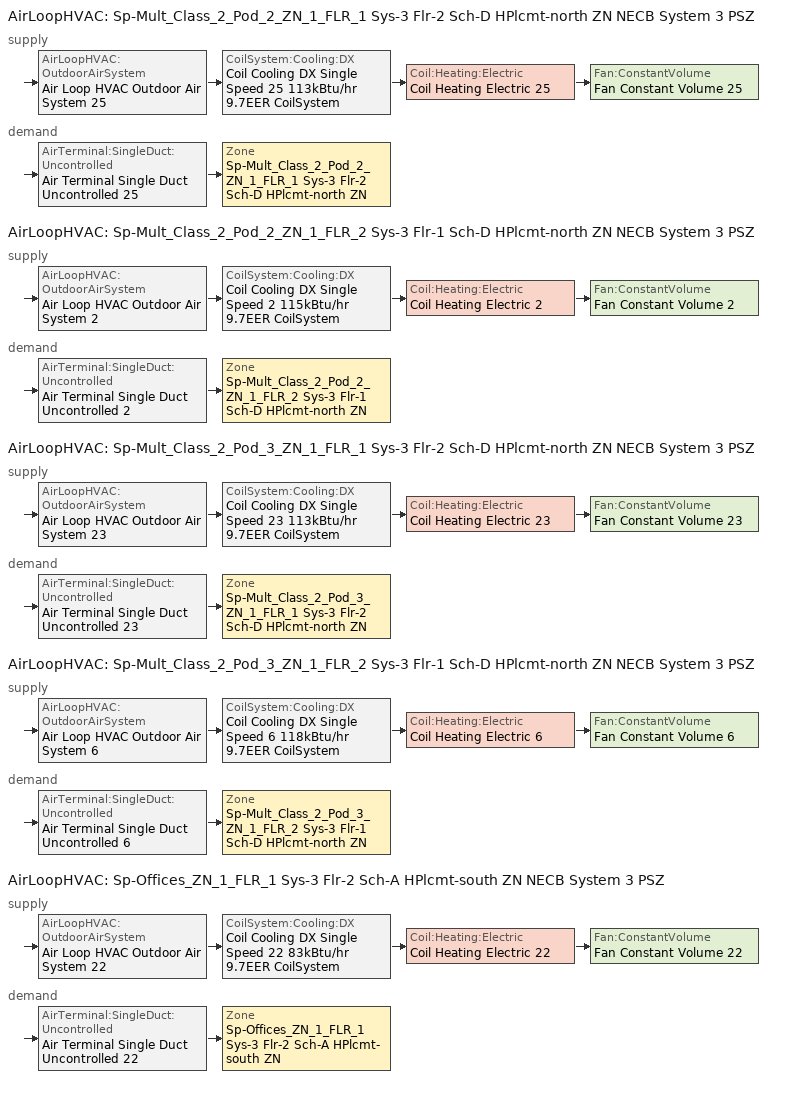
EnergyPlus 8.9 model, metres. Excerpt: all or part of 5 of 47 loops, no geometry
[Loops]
AirLoopHVAC 'Sp-Mult_Class_2_Pod_2_ZN_1_FLR_1 Sys-3 Flr-2 Sch-D HPlcmt-north ZN NECB System 3 PSZ'
 supply: AirLoopHVAC:OutdoorAirSystem 'Air Loop HVAC Outdoor Air System 25' > CoilSystem:Cooling:DX 'Coil Cooling DX Single Speed 25 113kBtu/hr 9.7EER CoilSystem' > Coil:Heating:Electric 'Coil Heating Electric 25' > Fan:ConstantVolume 'Fan Constant Volume 25'
 demand: AirTerminal:SingleDuct:Uncontrolled 'Air Terminal Single Duct Uncontrolled 25' > Zone 'Sp-Mult_Class_2_Pod_2_ZN_1_FLR_1 Sys-3 Flr-2 Sch-D HPlcmt-north ZN'
AirLoopHVAC 'Sp-Mult_Class_2_Pod_2_ZN_1_FLR_2 Sys-3 Flr-1 Sch-D HPlcmt-north ZN NECB System 3 PSZ'
 supply: AirLoopHVAC:OutdoorAirSystem 'Air Loop HVAC Outdoor Air System 2' > CoilSystem:Cooling:DX 'Coil Cooling DX Single Speed 2 115kBtu/hr 9.7EER CoilSystem' > Coil:Heating:Electric 'Coil Heating Electric 2' > Fan:ConstantVolume 'Fan Constant Volume 2'
 demand: AirTerminal:SingleDuct:Uncontrolled 'Air Terminal Single Duct Uncontrolled 2' > Zone 'Sp-Mult_Class_2_Pod_2_ZN_1_FLR_2 Sys-3 Flr-1 Sch-D HPlcmt-north ZN'
AirLoopHVAC 'Sp-Mult_Class_2_Pod_3_ZN_1_FLR_1 Sys-3 Flr-2 Sch-D HPlcmt-north ZN NECB System 3 PSZ'
 supply: AirLoopHVAC:OutdoorAirSystem 'Air Loop HVAC Outdoor Air System 23' > CoilSystem:Cooling:DX 'Coil Cooling DX Single Speed 23 113kBtu/hr 9.7EER CoilSystem' > Coil:Heating:Electric 'Coil Heating Electric 23' > Fan:ConstantVolume 'Fan Constant Volume 23'
 demand: AirTerminal:SingleDuct:Uncontrolled 'Air Terminal Single Duct Uncontrolled 23' > Zone 'Sp-Mult_Class_2_Pod_3_ZN_1_FLR_1 Sys-3 Flr-2 Sch-D HPlcmt-north ZN'
AirLoopHVAC 'Sp-Mult_Class_2_Pod_3_ZN_1_FLR_2 Sys-3 Flr-1 Sch-D HPlcmt-north ZN NECB System 3 PSZ'
 supply: AirLoopHVAC:OutdoorAirSystem 'Air Loop HVAC Outdoor Air System 6' > CoilSystem:Cooling:DX 'Coil Cooling DX Single Speed 6 118kBtu/hr 9.7EER CoilSystem' > Coil:Heating:Electric 'Coil Heating Electric 6' > Fan:ConstantVolume 'Fan Constant Volume 6'
 demand: AirTerminal:SingleDuct:Uncontrolled 'Air Terminal Single Duct Uncontrolled 6' > Zone 'Sp-Mult_Class_2_Pod_3_ZN_1_FLR_2 Sys-3 Flr-1 Sch-D HPlcmt-north ZN'
AirLoopHVAC 'Sp-Offices_ZN_1_FLR_1 Sys-3 Flr-2 Sch-A HPlcmt-south ZN NECB System 3 PSZ'
 supply: AirLoopHVAC:OutdoorAirSystem 'Air Loop HVAC Outdoor Air System 22' > CoilSystem:Cooling:DX 'Coil Cooling DX Single Speed 22 83kBtu/hr 9.7EER CoilSystem' > Coil:Heating:Electric 'Coil Heating Electric 22' > Fan:ConstantVolume 'Fan Constant Volume 22'
 demand: AirTerminal:SingleDuct:Uncontrolled 'Air Terminal Single Duct Uncontrolled 22' > Zone 'Sp-Offices_ZN_1_FLR_1 Sys-3 Flr-2 Sch-A HPlcmt-south ZN'
[DesignSpecification:OutdoorAir] Outdoor Air Method=Sum; Outdoor Air Flow per Person {m3/s-person}=0; Outdoor Air Flow per Zone {m3/s}=0; Outdoor Air Flow Air Changes per Hour {1/hr}=0
Name | Outdoor Air Flow per Zone Floor Area {m3/s-m2}
Space Function Classroom/lecture/training Ventilation | 0.00278384
Space Function Office - enclosed Ventilation | 0.0004318
[DesignSpecification:ZoneAirDistribution] Zone Air Distribution Effectiveness in Cooling Mode=1; Zone Air Distribution Effectiveness in Heating Mode=1
Sp-Mult_Class_2_Pod_2_ZN_1_FLR_1 Sys-3 Flr-2 Sch-D HPlcmt-north ZN Design Spec Zone Air Dist; Sp-Mult_Class_2_Pod_2_ZN_1_FLR_2 Sys-3 Flr-1 Sch-D HPlcmt-north ZN Design Spec Zone Air Dist; Sp-Mult_Class_2_Pod_3_ZN_1_FLR_1 Sys-3 Flr-2 Sch-D HPlcmt-north ZN Design Spec Zone Air Dist; Sp-Mult_Class_2_Pod_3_ZN_1_FLR_2 Sys-3 Flr-1 Sch-D HPlcmt-north ZN Design Spec Zone Air Dist; Sp-Offices_ZN_1_FLR_1 Sys-3 Flr-2 Sch-A HPlcmt-south ZN Design Spec Zone Air Dist
[Sizing:Zone] Zone Cooling Design Supply Air Temperature Input Method=SupplyAirTemperature; Zone Cooling Design Supply Air Temperature {C}=13; Zone Cooling Design Supply Air Temperature Difference {deltaC}=11.11; Zone Heating Design Supply Air Temperature Input Method=SupplyAirTemperature; Zone Heating Design Supply Air Temperature {C}=43; Zone Heating Design Supply Air Temperature Difference {deltaC}=11.11; Zone Cooling Design Supply Air Humidity Ratio {kgWater/kgDryAir}=0.0085; Zone Heating Design Supply Air Humidity Ratio {kgWater/kgDryAir}=0.008; Zone Heating Sizing Factor=1.3; Zone Cooling Sizing Factor=1.1; Cooling Design Air Flow Method=DesignDay; Cooling Design Air Flow Rate {m3/s}=0; Cooling Minimum Air Flow per Zone Floor Area {m3/s-m2}=0.000762; Cooling Minimum Air Flow {m3/s}=0; Cooling Minimum Air Flow Fraction=0; Heating Design Air Flow Method=DesignDay; Heating Design Air Flow Rate {m3/s}=0; Heating Maximum Air Flow per Zone Floor Area {m3/s-m2}=0.002032; Heating Maximum Air Flow {m3/s}=0.141576; Heating Maximum Air Flow Fraction=0.3; Account for Dedicated Outdoor Air System=No
Name | Design Specification Outdoor Air Object | Design Specification Zone Air Distribution Object
Sp-Mult_Class_2_Pod_2_ZN_1_FLR_1 Sys-3 Flr-2 Sch-D HPlcmt-north ZN | Space Function Classroom/lecture/training Ventilation | Sp-Mult_Class_2_Pod_2_ZN_1_FLR_1 Sys-3 Flr-2 Sch-D HPlcmt-north ZN Design Spec Zone Air Dist
Sp-Mult_Class_2_Pod_2_ZN_1_FLR_2 Sys-3 Flr-1 Sch-D HPlcmt-north ZN | Space Function Classroom/lecture/training Ventilation | Sp-Mult_Class_2_Pod_2_ZN_1_FLR_2 Sys-3 Flr-1 Sch-D HPlcmt-north ZN Design Spec Zone Air Dist
Sp-Mult_Class_2_Pod_3_ZN_1_FLR_1 Sys-3 Flr-2 Sch-D HPlcmt-north ZN | Space Function Classroom/lecture/training Ventilation | Sp-Mult_Class_2_Pod_3_ZN_1_FLR_1 Sys-3 Flr-2 Sch-D HPlcmt-north ZN Design Spec Zone Air Dist
Sp-Mult_Class_2_Pod_3_ZN_1_FLR_2 Sys-3 Flr-1 Sch-D HPlcmt-north ZN | Space Function Classroom/lecture/training Ventilation | Sp-Mult_Class_2_Pod_3_ZN_1_FLR_2 Sys-3 Flr-1 Sch-D HPlcmt-north ZN Design Spec Zone Air Dist
Sp-Offices_ZN_1_FLR_1 Sys-3 Flr-2 Sch-A HPlcmt-south ZN | Space Function Office - enclosed Ventilation | Sp-Offices_ZN_1_FLR_1 Sys-3 Flr-2 Sch-A HPlcmt-south ZN Design Spec Zone Air Dist
[Sizing:System] Type of Load to Size On=Sensible; Design Outdoor Air Flow Rate {m3/s}=Autosize; Central Heating Maximum System Air Flow Ratio=1; Preheat Design Temperature {C}=7; Preheat Design Humidity Ratio {kgWater/kgDryAir}=0.008; Precool Design Temperature {C}=13; Precool Design Humidity Ratio {kgWater/kgDryAir}=0.008; Central Cooling Design Supply Air Temperature {C}=13; Central Heating Design Supply Air Temperature {C}=43; Type of Zone Sum to Use=NonCoincident; 100% Outdoor Air in Cooling=No; 100% Outdoor Air in Heating=No; Central Cooling Design Supply Air Humidity Ratio {kgWater/kgDryAir}=0.0085; Central Heating Design Supply Air Humidity Ratio {kgWater/kgDryAir}=0.008; Cooling Supply Air Flow Rate Method=DesignDay; Cooling Supply Air Flow Rate {m3/s}=0; Cooling Supply Air Flow Rate Per Floor Area {m3/s-m2}=0.00996765; Cooling Fraction of Autosized Cooling Supply Air Flow Rate=1; Cooling Supply Air Flow Rate Per Unit Cooling Capacity {m3/s-W}=3.94755e-05; Heating Supply Air Flow Rate Method=DesignDay; Heating Supply Air Flow Rate {m3/s}=0; Heating Supply Air Flow Rate Per Floor Area {m3/s-m2}=0.00996765; Heating Fraction of Autosized Heating Supply Air Flow Rate=1; Heating Fraction of Autosized Cooling Supply Air Flow Rate=1; Heating Supply Air Flow Rate Per Unit Heating Capacity {m3/s-W}=3.15882e-05; System Outdoor Air Method=ZoneSum; Zone Maximum Outdoor Air Fraction=1; Cooling Design Capacity Method=CoolingDesignCapacity; Cooling Design Capacity {W}=Autosize; Cooling Design Capacity Per Floor Area {W/m2}=234.7; Fraction of Autosized Cooling Design Capacity=1; Heating Design Capacity Method=HeatingDesignCapacity; Heating Design Capacity {W}=Autosize; Heating Design Capacity Per Floor Area {W/m2}=157; Fraction of Autosized Heating Design Capacity=1; Central Cooling Capacity Control Method=OnOff
Sp-Mult_Class_2_Pod_2_ZN_1_FLR_1 Sys-3 Flr-2 Sch-D HPlcmt-north ZN NECB System 3 PSZ; Sp-Mult_Class_2_Pod_2_ZN_1_FLR_2 Sys-3 Flr-1 Sch-D HPlcmt-north ZN NECB System 3 PSZ; Sp-Mult_Class_2_Pod_3_ZN_1_FLR_1 Sys-3 Flr-2 Sch-D HPlcmt-north ZN NECB System 3 PSZ; Sp-Mult_Class_2_Pod_3_ZN_1_FLR_2 Sys-3 Flr-1 Sch-D HPlcmt-north ZN NECB System 3 PSZ; Sp-Offices_ZN_1_FLR_1 Sys-3 Flr-2 Sch-A HPlcmt-south ZN NECB System 3 PSZ
[ZoneControl:Thermostat]
Name | Zone or ZoneList | Control Type Schedule | Control 1
Sp-Mult_Class_2_Pod_2_ZN_1_FLR_1 Sys-3 Flr-2 Sch-D HPlcmt-north ZN Thermostat | Sp-Mult_Class_2_Pod_2_ZN_1_FLR_1 Sys-3 Flr-2 Sch-D HPlcmt-north ZN | Sp-Mult_Class_2_Pod_2_ZN_1_FLR_1 Sys-3 Flr-2 Sch-D HPlcmt-north ZN Thermostat Schedule | Space Function Classroom/lecture/training Thermostat 39
Sp-Mult_Class_2_Pod_2_ZN_1_FLR_2 Sys-3 Flr-1 Sch-D HPlcmt-north ZN Thermostat | Sp-Mult_Class_2_Pod_2_ZN_1_FLR_2 Sys-3 Flr-1 Sch-D HPlcmt-north ZN | Sp-Mult_Class_2_Pod_2_ZN_1_FLR_2 Sys-3 Flr-1 Sch-D HPlcmt-north ZN Thermostat Schedule | Space Function Classroom/lecture/training Thermostat 25
Sp-Mult_Class_2_Pod_3_ZN_1_FLR_1 Sys-3 Flr-2 Sch-D HPlcmt-north ZN Thermostat | Sp-Mult_Class_2_Pod_3_ZN_1_FLR_1 Sys-3 Flr-2 Sch-D HPlcmt-north ZN | Sp-Mult_Class_2_Pod_3_ZN_1_FLR_1 Sys-3 Flr-2 Sch-D HPlcmt-north ZN Thermostat Schedule | Space Function Classroom/lecture/training Thermostat 37
Sp-Mult_Class_2_Pod_3_ZN_1_FLR_2 Sys-3 Flr-1 Sch-D HPlcmt-north ZN Thermostat | Sp-Mult_Class_2_Pod_3_ZN_1_FLR_2 Sys-3 Flr-1 Sch-D HPlcmt-north ZN | Sp-Mult_Class_2_Pod_3_ZN_1_FLR_2 Sys-3 Flr-1 Sch-D HPlcmt-north ZN Thermostat Schedule | Space Function Classroom/lecture/training Thermostat 29
Sp-Offices_ZN_1_FLR_1 Sys-3 Flr-2 Sch-A HPlcmt-south ZN Thermostat | Sp-Offices_ZN_1_FLR_1 Sys-3 Flr-2 Sch-A HPlcmt-south ZN | Sp-Offices_ZN_1_FLR_1 Sys-3 Flr-2 Sch-A HPlcmt-south ZN Thermostat Schedule | Space Function Office - enclosed Thermostat 4
[ThermostatSetpoint:DualSetpoint]
Name | Heating Setpoint Temperature Schedule | Cooling Setpoint Temperature Schedule
Space Function Classroom/lecture/training Thermostat 39; Space Function Classroom/lecture/training Thermostat 25; Space Function Classroom/lecture/training Thermostat 37; Space Function Classroom/lecture/training Thermostat 29 | NECB-D-Thermostat Setpoint-Heating | NECB-D-Thermostat Setpoint-Cooling
Space Function Office - enclosed Thermostat 4 | NECB-A-Thermostat Setpoint-Heating | NECB-A-Thermostat Setpoint-Cooling
[ZoneHVAC:Baseboard:Convective:Electric] Availability Schedule=Always On Discrete; Heating Design Capacity {W}=Autosize; Efficiency=1
Zone HVAC Baseboard Convective Electric 25; Zone HVAC Baseboard Convective Electric 2; Zone HVAC Baseboard Convective Electric 23; Zone HVAC Baseboard Convective Electric 6; Zone HVAC Baseboard Convective Electric 22
[AirTerminal:SingleDuct:Uncontrolled] Availability Schedule=Always On Discrete; Maximum Air Flow Rate {m3/s}=AutoSize
Air Terminal Single Duct Uncontrolled 25; Air Terminal Single Duct Uncontrolled 2; Air Terminal Single Duct Uncontrolled 23; Air Terminal Single Duct Uncontrolled 6; Air Terminal Single Duct Uncontrolled 22
[Zone equipment]
Sp-Mult_Class_2_Pod_2_ZN_1_FLR_1 Sys-3 Flr-2 Sch-D HPlcmt-north ZN: Air Terminal Single Duct Uncontrolled 25, Zone HVAC Baseboard Convective Electric 25
Sp-Mult_Class_2_Pod_2_ZN_1_FLR_2 Sys-3 Flr-1 Sch-D HPlcmt-north ZN: Air Terminal Single Duct Uncontrolled 2, Zone HVAC Baseboard Convective Electric 2
Sp-Mult_Class_2_Pod_3_ZN_1_FLR_1 Sys-3 Flr-2 Sch-D HPlcmt-north ZN: Air Terminal Single Duct Uncontrolled 23, Zone HVAC Baseboard Convective Electric 23
Sp-Mult_Class_2_Pod_3_ZN_1_FLR_2 Sys-3 Flr-1 Sch-D HPlcmt-north ZN: Air Terminal Single Duct Uncontrolled 6, Zone HVAC Baseboard Convective Electric 6
Sp-Offices_ZN_1_FLR_1 Sys-3 Flr-2 Sch-A HPlcmt-south ZN: Air Terminal Single Duct Uncontrolled 22, Zone HVAC Baseboard Convective Electric 22
[Fan:ConstantVolume] Fan Total Efficiency=0.39975; Pressure Rise {Pa}=640; Maximum Flow Rate {m3/s}=AutoSize; Motor Efficiency=0.615; Motor In Airstream Fraction=1
Name | Availability Schedule
Fan Constant Volume 25 | Sp-Mult_Class_2_Pod_2_ZN_1_FLR_1 Sys-3 Flr-2 Sch-D HPlcmt-north ZN NECB System 3 PSZ Occ Sch
Fan Constant Volume 2 | Sp-Mult_Class_2_Pod_2_ZN_1_FLR_2 Sys-3 Flr-1 Sch-D HPlcmt-north ZN NECB System 3 PSZ Occ Sch
Fan Constant Volume 23 | Sp-Mult_Class_2_Pod_3_ZN_1_FLR_1 Sys-3 Flr-2 Sch-D HPlcmt-north ZN NECB System 3 PSZ Occ Sch
Fan Constant Volume 6 | Sp-Mult_Class_2_Pod_3_ZN_1_FLR_2 Sys-3 Flr-1 Sch-D HPlcmt-north ZN NECB System 3 PSZ Occ Sch
Fan Constant Volume 22 | Sp-Offices_ZN_1_FLR_1 Sys-3 Flr-2 Sch-A HPlcmt-south ZN NECB System 3 PSZ Occ Sch
[Coil:Cooling:DX:SingleSpeed] Availability Schedule=Always On Discrete; Gross Rated Total Cooling Capacity {W}=Autosize; Gross Rated Sensible Heat Ratio=Autosize; Rated Air Flow Rate {m3/s}=Autosize; Rated Evaporator Fan Power Per Volume Flow Rate {W/(m3/s)}=773.3; Condenser Type=AirCooled; Evaporative Condenser Effectiveness=0; Evaporative Condenser Air Flow Rate {m3/s}=Autosize; Evaporative Condenser Pump Rated Power Consumption {W}=Autosize; Crankcase Heater Capacity {W}=0; Maximum Outdoor Dry-Bulb Temperature for Crankcase Heater Operation {C}=0; Basin Heater Capacity {W/K}=0; Basin Heater Setpoint Temperature {C}=10
Name | Gross Rated Cooling COP {W/W} | Total Cooling Capacity Function of Temperature Curve | Total Cooling Capacity Function of Flow Fraction Curve | Energy Input Ratio Function of Temperature Curve | Energy Input Ratio Function of Flow Fraction Curve | Part Load Fraction Correlation Curve
Coil Cooling DX Single Speed 25 113kBtu/hr 9.7EER | 3.36416 | DXCOOL-NECB2011-REF-CAPFT 17 | DXCOOL-NECB2011-REF-CAPFFLOW 17 | DXCOOL-NECB2011-REF-COOLEIRFT 17 | DXCOOL-NECB2011-REF-COOLEIRFFLOW 17 | DXCOOL-NECB2011-REF-COOLPLFFPLR 17
Coil Cooling DX Single Speed 2 115kBtu/hr 9.7EER | 3.36572 | DXCOOL-NECB2011-REF-CAPFT 11 | DXCOOL-NECB2011-REF-CAPFFLOW 11 | DXCOOL-NECB2011-REF-COOLEIRFT 11 | DXCOOL-NECB2011-REF-COOLEIRFFLOW 11 | DXCOOL-NECB2011-REF-COOLPLFFPLR 11
Coil Cooling DX Single Speed 23 113kBtu/hr 9.7EER | 3.36416 | DXCOOL-NECB2011-REF-CAPFT 15 | DXCOOL-NECB2011-REF-CAPFFLOW 15 | DXCOOL-NECB2011-REF-COOLEIRFT 15 | DXCOOL-NECB2011-REF-COOLEIRFFLOW 15 | DXCOOL-NECB2011-REF-COOLPLFFPLR 15
Coil Cooling DX Single Speed 6 118kBtu/hr 9.7EER | 3.36812 | DXCOOL-NECB2011-REF-CAPFT 42 | DXCOOL-NECB2011-REF-CAPFFLOW 42 | DXCOOL-NECB2011-REF-COOLEIRFT 42 | DXCOOL-NECB2011-REF-COOLEIRFFLOW 42 | DXCOOL-NECB2011-REF-COOLPLFFPLR 42
Coil Cooling DX Single Speed 22 83kBtu/hr 9.7EER | 3.34177 | DXCOOL-NECB2011-REF-CAPFT 14 | DXCOOL-NECB2011-REF-CAPFFLOW 14 | DXCOOL-NECB2011-REF-COOLEIRFT 14 | DXCOOL-NECB2011-REF-COOLEIRFFLOW 14 | DXCOOL-NECB2011-REF-COOLPLFFPLR 14
[Coil:Heating:Electric] Availability Schedule=Always On Discrete; Efficiency=1; Nominal Capacity {W}=Autosize
Coil Heating Electric 25; Coil Heating Electric 2; Coil Heating Electric 23; Coil Heating Electric 6; Coil Heating Electric 22
[CoilSystem:Cooling:DX] Availability Schedule=Always On Discrete
Name | Cooling Coil
Coil Cooling DX Single Speed 25 113kBtu/hr 9.7EER CoilSystem | Coil Cooling DX Single Speed 25 113kBtu/hr 9.7EER
Coil Cooling DX Single Speed 2 115kBtu/hr 9.7EER CoilSystem | Coil Cooling DX Single Speed 2 115kBtu/hr 9.7EER
Coil Cooling DX Single Speed 23 113kBtu/hr 9.7EER CoilSystem | Coil Cooling DX Single Speed 23 113kBtu/hr 9.7EER
Coil Cooling DX Single Speed 6 118kBtu/hr 9.7EER CoilSystem | Coil Cooling DX Single Speed 6 118kBtu/hr 9.7EER
Coil Cooling DX Single Speed 22 83kBtu/hr 9.7EER CoilSystem | Coil Cooling DX Single Speed 22 83kBtu/hr 9.7EER
[Controller:OutdoorAir] Minimum Outdoor Air Flow Rate {m3/s}=0; Maximum Outdoor Air Flow Rate {m3/s}=Autosize; Economizer Control Type=DifferentialEnthalpy; Economizer Control Action Type=ModulateFlow; Lockout Type=NoLockout; Minimum Limit Type=FixedMinimum; High Humidity Control=No; Control High Indoor Humidity Based on Outdoor Humidity Ratio=Yes; Heat Recovery Bypass Control Type=BypassWhenWithinEconomizerLimits
Name | Minimum Outdoor Air Schedule | Mechanical Ventilation Controller
Controller Outdoor Air 25 | Sp-Mult_Class_2_Pod_2_ZN_1_FLR_1 Sys-3 Flr-2 Sch-D HPlcmt-north ZN NECB System 3 PSZ Occ Sch | Controller Mechanical Ventilation 25
Controller Outdoor Air 2 | Sp-Mult_Class_2_Pod_2_ZN_1_FLR_2 Sys-3 Flr-1 Sch-D HPlcmt-north ZN NECB System 3 PSZ Occ Sch | Controller Mechanical Ventilation 2
Controller Outdoor Air 23 | Sp-Mult_Class_2_Pod_3_ZN_1_FLR_1 Sys-3 Flr-2 Sch-D HPlcmt-north ZN NECB System 3 PSZ Occ Sch | Controller Mechanical Ventilation 23
Controller Outdoor Air 6 | Sp-Mult_Class_2_Pod_3_ZN_1_FLR_2 Sys-3 Flr-1 Sch-D HPlcmt-north ZN NECB System 3 PSZ Occ Sch | Controller Mechanical Ventilation 6
Controller Outdoor Air 22 | Sp-Offices_ZN_1_FLR_1 Sys-3 Flr-2 Sch-A HPlcmt-south ZN NECB System 3 PSZ Occ Sch | Controller Mechanical Ventilation 22
[Controller:MechanicalVentilation] Demand Controlled Ventilation=No; System Outdoor Air Method=ZoneSum
Name | Availability Schedule | Zone 1 | Design Specification Outdoor Air Object Name 1 | Design Specification Zone Air Distribution Object Name 1
Controller Mechanical Ventilation 25 | Sp-Mult_Class_2_Pod_2_ZN_1_FLR_1 Sys-3 Flr-2 Sch-D HPlcmt-north ZN NECB System 3 PSZ Occ Sch | Sp-Mult_Class_2_Pod_2_ZN_1_FLR_1 Sys-3 Flr-2 Sch-D HPlcmt-north ZN | Space Function Classroom/lecture/training Ventilation | Sp-Mult_Class_2_Pod_2_ZN_1_FLR_1 Sys-3 Flr-2 Sch-D HPlcmt-north ZN Design Spec Zone Air Dist
Controller Mechanical Ventilation 2 | Sp-Mult_Class_2_Pod_2_ZN_1_FLR_2 Sys-3 Flr-1 Sch-D HPlcmt-north ZN NECB System 3 PSZ Occ Sch | Sp-Mult_Class_2_Pod_2_ZN_1_FLR_2 Sys-3 Flr-1 Sch-D HPlcmt-north ZN | Space Function Classroom/lecture/training Ventilation | Sp-Mult_Class_2_Pod_2_ZN_1_FLR_2 Sys-3 Flr-1 Sch-D HPlcmt-north ZN Design Spec Zone Air Dist
Controller Mechanical Ventilation 23 | Sp-Mult_Class_2_Pod_3_ZN_1_FLR_1 Sys-3 Flr-2 Sch-D HPlcmt-north ZN NECB System 3 PSZ Occ Sch | Sp-Mult_Class_2_Pod_3_ZN_1_FLR_1 Sys-3 Flr-2 Sch-D HPlcmt-north ZN | Space Function Classroom/lecture/training Ventilation | Sp-Mult_Class_2_Pod_3_ZN_1_FLR_1 Sys-3 Flr-2 Sch-D HPlcmt-north ZN Design Spec Zone Air Dist
Controller Mechanical Ventilation 6 | Sp-Mult_Class_2_Pod_3_ZN_1_FLR_2 Sys-3 Flr-1 Sch-D HPlcmt-north ZN NECB System 3 PSZ Occ Sch | Sp-Mult_Class_2_Pod_3_ZN_1_FLR_2 Sys-3 Flr-1 Sch-D HPlcmt-north ZN | Space Function Classroom/lecture/training Ventilation | Sp-Mult_Class_2_Pod_3_ZN_1_FLR_2 Sys-3 Flr-1 Sch-D HPlcmt-north ZN Design Spec Zone Air Dist
Controller Mechanical Ventilation 22 | Sp-Offices_ZN_1_FLR_1 Sys-3 Flr-2 Sch-A HPlcmt-south ZN NECB System 3 PSZ Occ Sch | Sp-Offices_ZN_1_FLR_1 Sys-3 Flr-2 Sch-A HPlcmt-south ZN | Space Function Office - enclosed Ventilation | Sp-Offices_ZN_1_FLR_1 Sys-3 Flr-2 Sch-A HPlcmt-south ZN Design Spec Zone Air Dist
[AirLoopHVAC] Design Supply Air Flow Rate {m3/s}=AutoSize
Sp-Mult_Class_2_Pod_2_ZN_1_FLR_1 Sys-3 Flr-2 Sch-D HPlcmt-north ZN NECB System 3 PSZ; Sp-Mult_Class_2_Pod_2_ZN_1_FLR_2 Sys-3 Flr-1 Sch-D HPlcmt-north ZN NECB System 3 PSZ; Sp-Mult_Class_2_Pod_3_ZN_1_FLR_1 Sys-3 Flr-2 Sch-D HPlcmt-north ZN NECB System 3 PSZ; Sp-Mult_Class_2_Pod_3_ZN_1_FLR_2 Sys-3 Flr-1 Sch-D HPlcmt-north ZN NECB System 3 PSZ; Sp-Offices_ZN_1_FLR_1 Sys-3 Flr-2 Sch-A HPlcmt-south ZN NECB System 3 PSZ
[SetpointManager:SingleZone:Reheat] Control Variable=Temperature; Minimum Supply Air Temperature {C}=13; Maximum Supply Air Temperature {C}=43
Name | Control Zone
Setpoint Manager Single Zone Reheat 25 | Sp-Mult_Class_2_Pod_2_ZN_1_FLR_1 Sys-3 Flr-2 Sch-D HPlcmt-north ZN
Setpoint Manager Single Zone Reheat 2 | Sp-Mult_Class_2_Pod_2_ZN_1_FLR_2 Sys-3 Flr-1 Sch-D HPlcmt-north ZN
Setpoint Manager Single Zone Reheat 23 | Sp-Mult_Class_2_Pod_3_ZN_1_FLR_1 Sys-3 Flr-2 Sch-D HPlcmt-north ZN
Setpoint Manager Single Zone Reheat 6 | Sp-Mult_Class_2_Pod_3_ZN_1_FLR_2 Sys-3 Flr-1 Sch-D HPlcmt-north ZN
Setpoint Manager Single Zone Reheat 22 | Sp-Offices_ZN_1_FLR_1 Sys-3 Flr-2 Sch-A HPlcmt-south ZN
[SetpointManager:MixedAir] Control Variable=Temperature
Node 320 OS Default SPM; Node 319 OS Default SPM; Node 318 OS Default SPM; Node 67 OS Default SPM; Node 66 OS Default SPM; Node 65 OS Default SPM; Node 298 OS Default SPM; Node 297 OS Default SPM; Node 296 OS Default SPM; Node 111 OS Default SPM; Node 110 OS Default SPM; Node 109 OS Default SPM; Node 287 OS Default SPM; Node 286 OS Default SPM; Node 285 OS Default SPM
[Schedule:Day:Interval]
NECB-D-Thermostat Setpoint-Heating Sun|Hol Day; NECB-D-Thermostat Setpoint-Heating Sat Day; NECB-A-Thermostat Setpoint-Heating Sun|Hol Day; NECB-A-Thermostat Setpoint-Heating Sat Day: No, 24:00, 18
NECB-D-Thermostat Setpoint-Heating Default|Wkdy Day; NECB-D-Thermostat Setpoint-Heating Default: No, 07:00, 18, 08:00, 20, 23:00, 22, 24:00, 18
NECB-D-Thermostat Setpoint-Cooling Sun|Hol Day; NECB-D-Thermostat Setpoint-Cooling Sat Day; NECB-A-Thermostat Setpoint-Cooling Sun|Hol Day; NECB-A-Thermostat Setpoint-Cooling Sat Day: No, 24:00, 35
NECB-D-Thermostat Setpoint-Cooling Default|Wkdy Day; NECB-D-Thermostat Setpoint-Cooling Default: No, 07:00, 35, 23:00, 24, 24:00, 35
Sp-Mult_Class_2_Pod_2_ZN_1_FLR_1 Sys-3 Flr-2 Sch-D HPlcmt-north ZN NECB System 3 PSZ Occ Sch Sunday; Sp-Mult_Class_2_Pod_2_ZN_1_FLR_1 Sys-3 Flr-2 Sch-D HPlcmt-north ZN NECB System 3 PSZ Occ Sch Saturday; Sp-Mult_Class_2_Pod_2_ZN_1_FLR_2 Sys-3 Flr-1 Sch-D HPlcmt-north ZN NECB System 3 PSZ Occ Sch Sunday; Sp-Mult_Class_2_Pod_2_ZN_1_FLR_2 Sys-3 Flr-1 Sch-D HPlcmt-north ZN NECB System 3 PSZ Occ Sch Saturday; Sp-Mult_Class_2_Pod_3_ZN_1_FLR_1 Sys-3 Flr-2 Sch-D HPlcmt-north ZN NECB System 3 PSZ Occ Sch Sunday; Sp-Mult_Class_2_Pod_3_ZN_1_FLR_1 Sys-3 Flr-2 Sch-D HPlcmt-north ZN NECB System 3 PSZ Occ Sch Saturday; Sp-Mult_Class_2_Pod_3_ZN_1_FLR_2 Sys-3 Flr-1 Sch-D HPlcmt-north ZN NECB System 3 PSZ Occ Sch Sunday; Sp-Mult_Class_2_Pod_3_ZN_1_FLR_2 Sys-3 Flr-1 Sch-D HPlcmt-north ZN NECB System 3 PSZ Occ Sch Saturday; Sp-Offices_ZN_1_FLR_1 Sys-3 Flr-2 Sch-A HPlcmt-south ZN NECB System 3 PSZ Occ Sch Sunday; Sp-Offices_ZN_1_FLR_1 Sys-3 Flr-2 Sch-A HPlcmt-south ZN NECB System 3 PSZ Occ Sch Saturday: No, 24:00, 0
Sp-Mult_Class_2_Pod_2_ZN_1_FLR_1 Sys-3 Flr-2 Sch-D HPlcmt-north ZN NECB System 3 PSZ Occ Sch Monday; Sp-Mult_Class_2_Pod_2_ZN_1_FLR_1 Sys-3 Flr-2 Sch-D HPlcmt-north ZN NECB System 3 PSZ Occ Sch Tuesday; Sp-Mult_Class_2_Pod_2_ZN_1_FLR_1 Sys-3 Flr-2 Sch-D HPlcmt-north ZN NECB System 3 PSZ Occ Sch Wednesday; Sp-Mult_Class_2_Pod_2_ZN_1_FLR_1 Sys-3 Flr-2 Sch-D HPlcmt-north ZN NECB System 3 PSZ Occ Sch Thursday; Sp-Mult_Class_2_Pod_2_ZN_1_FLR_1 Sys-3 Flr-2 Sch-D HPlcmt-north ZN NECB System 3 PSZ Occ Sch Friday; Sp-Mult_Class_2_Pod_2_ZN_1_FLR_2 Sys-3 Flr-1 Sch-D HPlcmt-north ZN NECB System 3 PSZ Occ Sch Monday; Sp-Mult_Class_2_Pod_2_ZN_1_FLR_2 Sys-3 Flr-1 Sch-D HPlcmt-north ZN NECB System 3 PSZ Occ Sch Tuesday; Sp-Mult_Class_2_Pod_2_ZN_1_FLR_2 Sys-3 Flr-1 Sch-D HPlcmt-north ZN NECB System 3 PSZ Occ Sch Wednesday; Sp-Mult_Class_2_Pod_2_ZN_1_FLR_2 Sys-3 Flr-1 Sch-D HPlcmt-north ZN NECB System 3 PSZ Occ Sch Thursday; Sp-Mult_Class_2_Pod_2_ZN_1_FLR_2 Sys-3 Flr-1 Sch-D HPlcmt-north ZN NECB System 3 PSZ Occ Sch Friday; Sp-Mult_Class_2_Pod_3_ZN_1_FLR_1 Sys-3 Flr-2 Sch-D HPlcmt-north ZN NECB System 3 PSZ Occ Sch Monday; Sp-Mult_Class_2_Pod_3_ZN_1_FLR_1 Sys-3 Flr-2 Sch-D HPlcmt-north ZN NECB System 3 PSZ Occ Sch Tuesday; Sp-Mult_Class_2_Pod_3_ZN_1_FLR_1 Sys-3 Flr-2 Sch-D HPlcmt-north ZN NECB System 3 PSZ Occ Sch Wednesday; Sp-Mult_Class_2_Pod_3_ZN_1_FLR_1 Sys-3 Flr-2 Sch-D HPlcmt-north ZN NECB System 3 PSZ Occ Sch Thursday; Sp-Mult_Class_2_Pod_3_ZN_1_FLR_1 Sys-3 Flr-2 Sch-D HPlcmt-north ZN NECB System 3 PSZ Occ Sch Friday; Sp-Mult_Class_2_Pod_3_ZN_1_FLR_2 Sys-3 Flr-1 Sch-D HPlcmt-north ZN NECB System 3 PSZ Occ Sch Monday; Sp-Mult_Class_2_Pod_3_ZN_1_FLR_2 Sys-3 Flr-1 Sch-D HPlcmt-north ZN NECB System 3 PSZ Occ Sch Tuesday; Sp-Mult_Class_2_Pod_3_ZN_1_FLR_2 Sys-3 Flr-1 Sch-D HPlcmt-north ZN NECB System 3 PSZ Occ Sch Wednesday; Sp-Mult_Class_2_Pod_3_ZN_1_FLR_2 Sys-3 Flr-1 Sch-D HPlcmt-north ZN NECB System 3 PSZ Occ Sch Thursday; Sp-Mult_Class_2_Pod_3_ZN_1_FLR_2 Sys-3 Flr-1 Sch-D HPlcmt-north ZN NECB System 3 PSZ Occ Sch Friday: No, 09:00, 0, 18:00, 1, 19:00, 0, 22:00, 1, 24:00, 0
Sp-Mult_Class_2_Pod_2_ZN_1_FLR_1 Sys-3 Flr-2 Sch-D HPlcmt-north ZN NECB System 3 PSZ Occ Sch Default; Sp-Mult_Class_2_Pod_2_ZN_1_FLR_1 Sys-3 Flr-2 Sch-D HPlcmt-north ZN NECB System 3 PSZ Occ Sch Summer Design Day; Sp-Mult_Class_2_Pod_2_ZN_1_FLR_1 Sys-3 Flr-2 Sch-D HPlcmt-north ZN NECB System 3 PSZ Occ Sch Winter Design Day; Sp-Mult_Class_2_Pod_2_ZN_1_FLR_2 Sys-3 Flr-1 Sch-D HPlcmt-north ZN NECB System 3 PSZ Occ Sch Default; Sp-Mult_Class_2_Pod_2_ZN_1_FLR_2 Sys-3 Flr-1 Sch-D HPlcmt-north ZN NECB System 3 PSZ Occ Sch Summer Design Day; Sp-Mult_Class_2_Pod_2_ZN_1_FLR_2 Sys-3 Flr-1 Sch-D HPlcmt-north ZN NECB System 3 PSZ Occ Sch Winter Design Day; Sp-Mult_Class_2_Pod_3_ZN_1_FLR_1 Sys-3 Flr-2 Sch-D HPlcmt-north ZN NECB System 3 PSZ Occ Sch Default; Sp-Mult_Class_2_Pod_3_ZN_1_FLR_1 Sys-3 Flr-2 Sch-D HPlcmt-north ZN NECB System 3 PSZ Occ Sch Summer Design Day; Sp-Mult_Class_2_Pod_3_ZN_1_FLR_1 Sys-3 Flr-2 Sch-D HPlcmt-north ZN NECB System 3 PSZ Occ Sch Winter Design Day; Sp-Mult_Class_2_Pod_3_ZN_1_FLR_2 Sys-3 Flr-1 Sch-D HPlcmt-north ZN NECB System 3 PSZ Occ Sch Default; Sp-Mult_Class_2_Pod_3_ZN_1_FLR_2 Sys-3 Flr-1 Sch-D HPlcmt-north ZN NECB System 3 PSZ Occ Sch Summer Design Day; Sp-Mult_Class_2_Pod_3_ZN_1_FLR_2 Sys-3 Flr-1 Sch-D HPlcmt-north ZN NECB System 3 PSZ Occ Sch Winter Design Day; Sp-Offices_ZN_1_FLR_1 Sys-3 Flr-2 Sch-A HPlcmt-south ZN NECB System 3 PSZ Occ Sch Default; Sp-Offices_ZN_1_FLR_1 Sys-3 Flr-2 Sch-A HPlcmt-south ZN NECB System 3 PSZ Occ Sch Summer Design Day; Sp-Offices_ZN_1_FLR_1 Sys-3 Flr-2 Sch-A HPlcmt-south ZN NECB System 3 PSZ Occ Sch Winter Design Day: No, 24:00, 1
NECB-A-Thermostat Setpoint-Heating Default|Wkdy Day; NECB-A-Thermostat Setpoint-Heating Default: No, 06:00, 18, 07:00, 20, 21:00, 22, 24:00, 18
NECB-A-Thermostat Setpoint-Cooling Default|Wkdy Day; NECB-A-Thermostat Setpoint-Cooling Default: No, 06:00, 35, 21:00, 24, 24:00, 35
Sp-Offices_ZN_1_FLR_1 Sys-3 Flr-2 Sch-A HPlcmt-south ZN NECB System 3 PSZ Occ Sch Monday; Sp-Offices_ZN_1_FLR_1 Sys-3 Flr-2 Sch-A HPlcmt-south ZN NECB System 3 PSZ Occ Sch Tuesday; Sp-Offices_ZN_1_FLR_1 Sys-3 Flr-2 Sch-A HPlcmt-south ZN NECB System 3 PSZ Occ Sch Wednesday; Sp-Offices_ZN_1_FLR_1 Sys-3 Flr-2 Sch-A HPlcmt-south ZN NECB System 3 PSZ Occ Sch Thursday; Sp-Offices_ZN_1_FLR_1 Sys-3 Flr-2 Sch-A HPlcmt-south ZN NECB System 3 PSZ Occ Sch Friday: No, 08:00, 0, 19:00, 1, 24:00, 0
[Schedule:Week:Daily]
Schedule:Week:Daily {8bacfa37-5d19-436a-b12c-3f792ff0f722}: NECB-D-Thermostat Setpoint-Heating Sun|Hol Day, NECB-D-Thermostat Setpoint-Heating Default|Wkdy Day, NECB-D-Thermostat Setpoint-Heating Default|Wkdy Day, NECB-D-Thermostat Setpoint-Heating Default|Wkdy Day, NECB-D-Thermostat Setpoint-Heating Default|Wkdy Day, NECB-D-Thermostat Setpoint-Heating Default|Wkdy Day, NECB-D-Thermostat Setpoint-Heating Sat Day, NECB-D-Thermostat Setpoint-Heating Default, NECB-D-Thermostat Setpoint-Heating Default, NECB-D-Thermostat Setpoint-Heating Default, NECB-D-Thermostat Setpoint-Heating Default, NECB-D-Thermostat Setpoint-Heating Default
Schedule:Week:Daily {4e648859-5252-470b-9816-32763ebd319d}: NECB-D-Thermostat Setpoint-Cooling Sun|Hol Day, NECB-D-Thermostat Setpoint-Cooling Default|Wkdy Day, NECB-D-Thermostat Setpoint-Cooling Default|Wkdy Day, NECB-D-Thermostat Setpoint-Cooling Default|Wkdy Day, NECB-D-Thermostat Setpoint-Cooling Default|Wkdy Day, NECB-D-Thermostat Setpoint-Cooling Default|Wkdy Day, NECB-D-Thermostat Setpoint-Cooling Sat Day, NECB-D-Thermostat Setpoint-Cooling Default, NECB-D-Thermostat Setpoint-Cooling Default, NECB-D-Thermostat Setpoint-Cooling Default, NECB-D-Thermostat Setpoint-Cooling Default, NECB-D-Thermostat Setpoint-Cooling Default
Schedule:Week:Daily {367ca9bf-62f5-40a8-9d09-214aade04213}: Sp-Mult_Class_2_Pod_2_ZN_1_FLR_1 Sys-3 Flr-2 Sch-D HPlcmt-north ZN NECB System 3 PSZ Occ Sch Sunday, Sp-Mult_Class_2_Pod_2_ZN_1_FLR_1 Sys-3 Flr-2 Sch-D HPlcmt-north ZN NECB System 3 PSZ Occ Sch Monday, Sp-Mult_Class_2_Pod_2_ZN_1_FLR_1 Sys-3 Flr-2 Sch-D HPlcmt-north ZN NECB System 3 PSZ Occ Sch Tuesday, Sp-Mult_Class_2_Pod_2_ZN_1_FLR_1 Sys-3 Flr-2 Sch-D HPlcmt-north ZN NECB System 3 PSZ Occ Sch Wednesday, Sp-Mult_Class_2_Pod_2_ZN_1_FLR_1 Sys-3 Flr-2 Sch-D HPlcmt-north ZN NECB System 3 PSZ Occ Sch Thursday, Sp-Mult_Class_2_Pod_2_ZN_1_FLR_1 Sys-3 Flr-2 Sch-D HPlcmt-north ZN NECB System 3 PSZ Occ Sch Friday, Sp-Mult_Class_2_Pod_2_ZN_1_FLR_1 Sys-3 Flr-2 Sch-D HPlcmt-north ZN NECB System 3 PSZ Occ Sch Saturday, Sp-Mult_Class_2_Pod_2_ZN_1_FLR_1 Sys-3 Flr-2 Sch-D HPlcmt-north ZN NECB System 3 PSZ Occ Sch Default, Sp-Mult_Class_2_Pod_2_ZN_1_FLR_1 Sys-3 Flr-2 Sch-D HPlcmt-north ZN NECB System 3 PSZ Occ Sch Summer Design Day, Sp-Mult_Class_2_Pod_2_ZN_1_FLR_1 Sys-3 Flr-2 Sch-D HPlcmt-north ZN NECB System 3 PSZ Occ Sch Winter Design Day, Sp-Mult_Class_2_Pod_2_ZN_1_FLR_1 Sys-3 Flr-2 Sch-D HPlcmt-north ZN NECB System 3 PSZ Occ Sch Default, Sp-Mult_Class_2_Pod_2_ZN_1_FLR_1 Sys-3 Flr-2 Sch-D HPlcmt-north ZN NECB System 3 PSZ Occ Sch Default
Schedule:Week:Daily {a137a699-d182-4ded-b2e0-aa226caca3df}: Sp-Mult_Class_2_Pod_2_ZN_1_FLR_2 Sys-3 Flr-1 Sch-D HPlcmt-north ZN NECB System 3 PSZ Occ Sch Sunday, Sp-Mult_Class_2_Pod_2_ZN_1_FLR_2 Sys-3 Flr-1 Sch-D HPlcmt-north ZN NECB System 3 PSZ Occ Sch Monday, Sp-Mult_Class_2_Pod_2_ZN_1_FLR_2 Sys-3 Flr-1 Sch-D HPlcmt-north ZN NECB System 3 PSZ Occ Sch Tuesday, Sp-Mult_Class_2_Pod_2_ZN_1_FLR_2 Sys-3 Flr-1 Sch-D HPlcmt-north ZN NECB System 3 PSZ Occ Sch Wednesday, Sp-Mult_Class_2_Pod_2_ZN_1_FLR_2 Sys-3 Flr-1 Sch-D HPlcmt-north ZN NECB System 3 PSZ Occ Sch Thursday, Sp-Mult_Class_2_Pod_2_ZN_1_FLR_2 Sys-3 Flr-1 Sch-D HPlcmt-north ZN NECB System 3 PSZ Occ Sch Friday, Sp-Mult_Class_2_Pod_2_ZN_1_FLR_2 Sys-3 Flr-1 Sch-D HPlcmt-north ZN NECB System 3 PSZ Occ Sch Saturday, Sp-Mult_Class_2_Pod_2_ZN_1_FLR_2 Sys-3 Flr-1 Sch-D HPlcmt-north ZN NECB System 3 PSZ Occ Sch Default, Sp-Mult_Class_2_Pod_2_ZN_1_FLR_2 Sys-3 Flr-1 Sch-D HPlcmt-north ZN NECB System 3 PSZ Occ Sch Summer Design Day, Sp-Mult_Class_2_Pod_2_ZN_1_FLR_2 Sys-3 Flr-1 Sch-D HPlcmt-north ZN NECB System 3 PSZ Occ Sch Winter Design Day, Sp-Mult_Class_2_Pod_2_ZN_1_FLR_2 Sys-3 Flr-1 Sch-D HPlcmt-north ZN NECB System 3 PSZ Occ Sch Default, Sp-Mult_Class_2_Pod_2_ZN_1_FLR_2 Sys-3 Flr-1 Sch-D HPlcmt-north ZN NECB System 3 PSZ Occ Sch Default
Schedule:Week:Daily {29a69943-5cc1-44cb-957f-9663a5ce54ae}: Sp-Mult_Class_2_Pod_3_ZN_1_FLR_1 Sys-3 Flr-2 Sch-D HPlcmt-north ZN NECB System 3 PSZ Occ Sch Sunday, Sp-Mult_Class_2_Pod_3_ZN_1_FLR_1 Sys-3 Flr-2 Sch-D HPlcmt-north ZN NECB System 3 PSZ Occ Sch Monday, Sp-Mult_Class_2_Pod_3_ZN_1_FLR_1 Sys-3 Flr-2 Sch-D HPlcmt-north ZN NECB System 3 PSZ Occ Sch Tuesday, Sp-Mult_Class_2_Pod_3_ZN_1_FLR_1 Sys-3 Flr-2 Sch-D HPlcmt-north ZN NECB System 3 PSZ Occ Sch Wednesday, Sp-Mult_Class_2_Pod_3_ZN_1_FLR_1 Sys-3 Flr-2 Sch-D HPlcmt-north ZN NECB System 3 PSZ Occ Sch Thursday, Sp-Mult_Class_2_Pod_3_ZN_1_FLR_1 Sys-3 Flr-2 Sch-D HPlcmt-north ZN NECB System 3 PSZ Occ Sch Friday, Sp-Mult_Class_2_Pod_3_ZN_1_FLR_1 Sys-3 Flr-2 Sch-D HPlcmt-north ZN NECB System 3 PSZ Occ Sch Saturday, Sp-Mult_Class_2_Pod_3_ZN_1_FLR_1 Sys-3 Flr-2 Sch-D HPlcmt-north ZN NECB System 3 PSZ Occ Sch Default, Sp-Mult_Class_2_Pod_3_ZN_1_FLR_1 Sys-3 Flr-2 Sch-D HPlcmt-north ZN NECB System 3 PSZ Occ Sch Summer Design Day, Sp-Mult_Class_2_Pod_3_ZN_1_FLR_1 Sys-3 Flr-2 Sch-D HPlcmt-north ZN NECB System 3 PSZ Occ Sch Winter Design Day, Sp-Mult_Class_2_Pod_3_ZN_1_FLR_1 Sys-3 Flr-2 Sch-D HPlcmt-north ZN NECB System 3 PSZ Occ Sch Default, Sp-Mult_Class_2_Pod_3_ZN_1_FLR_1 Sys-3 Flr-2 Sch-D HPlcmt-north ZN NECB System 3 PSZ Occ Sch Default
Schedule:Week:Daily {3568c4cd-5bbb-457a-ab9a-6409afe53a54}: Sp-Mult_Class_2_Pod_3_ZN_1_FLR_2 Sys-3 Flr-1 Sch-D HPlcmt-north ZN NECB System 3 PSZ Occ Sch Sunday, Sp-Mult_Class_2_Pod_3_ZN_1_FLR_2 Sys-3 Flr-1 Sch-D HPlcmt-north ZN NECB System 3 PSZ Occ Sch Monday, Sp-Mult_Class_2_Pod_3_ZN_1_FLR_2 Sys-3 Flr-1 Sch-D HPlcmt-north ZN NECB System 3 PSZ Occ Sch Tuesday, Sp-Mult_Class_2_Pod_3_ZN_1_FLR_2 Sys-3 Flr-1 Sch-D HPlcmt-north ZN NECB System 3 PSZ Occ Sch Wednesday, Sp-Mult_Class_2_Pod_3_ZN_1_FLR_2 Sys-3 Flr-1 Sch-D HPlcmt-north ZN NECB System 3 PSZ Occ Sch Thursday, Sp-Mult_Class_2_Pod_3_ZN_1_FLR_2 Sys-3 Flr-1 Sch-D HPlcmt-north ZN NECB System 3 PSZ Occ Sch Friday, Sp-Mult_Class_2_Pod_3_ZN_1_FLR_2 Sys-3 Flr-1 Sch-D HPlcmt-north ZN NECB System 3 PSZ Occ Sch Saturday, Sp-Mult_Class_2_Pod_3_ZN_1_FLR_2 Sys-3 Flr-1 Sch-D HPlcmt-north ZN NECB System 3 PSZ Occ Sch Default, Sp-Mult_Class_2_Pod_3_ZN_1_FLR_2 Sys-3 Flr-1 Sch-D HPlcmt-north ZN NECB System 3 PSZ Occ Sch Summer Design Day, Sp-Mult_Class_2_Pod_3_ZN_1_FLR_2 Sys-3 Flr-1 Sch-D HPlcmt-north ZN NECB System 3 PSZ Occ Sch Winter Design Day, Sp-Mult_Class_2_Pod_3_ZN_1_FLR_2 Sys-3 Flr-1 Sch-D HPlcmt-north ZN NECB System 3 PSZ Occ Sch Default, Sp-Mult_Class_2_Pod_3_ZN_1_FLR_2 Sys-3 Flr-1 Sch-D HPlcmt-north ZN NECB System 3 PSZ Occ Sch Default
Schedule:Week:Daily {2af1d794-7e81-4cb2-830b-181637b0ae82}: NECB-A-Thermostat Setpoint-Heating Sun|Hol Day, NECB-A-Thermostat Setpoint-Heating Default|Wkdy Day, NECB-A-Thermostat Setpoint-Heating Default|Wkdy Day, NECB-A-Thermostat Setpoint-Heating Default|Wkdy Day, NECB-A-Thermostat Setpoint-Heating Default|Wkdy Day, NECB-A-Thermostat Setpoint-Heating Default|Wkdy Day, NECB-A-Thermostat Setpoint-Heating Sat Day, NECB-A-Thermostat Setpoint-Heating Default, NECB-A-Thermostat Setpoint-Heating Default, NECB-A-Thermostat Setpoint-Heating Default, NECB-A-Thermostat Setpoint-Heating Default, NECB-A-Thermostat Setpoint-Heating Default
Schedule:Week:Daily {023329f9-b358-4213-a2b3-86690ae53f97}: NECB-A-Thermostat Setpoint-Cooling Sun|Hol Day, NECB-A-Thermostat Setpoint-Cooling Default|Wkdy Day, NECB-A-Thermostat Setpoint-Cooling Default|Wkdy Day, NECB-A-Thermostat Setpoint-Cooling Default|Wkdy Day, NECB-A-Thermostat Setpoint-Cooling Default|Wkdy Day, NECB-A-Thermostat Setpoint-Cooling Default|Wkdy Day, NECB-A-Thermostat Setpoint-Cooling Sat Day, NECB-A-Thermostat Setpoint-Cooling Default, NECB-A-Thermostat Setpoint-Cooling Default, NECB-A-Thermostat Setpoint-Cooling Default, NECB-A-Thermostat Setpoint-Cooling Default, NECB-A-Thermostat Setpoint-Cooling Default
Schedule:Week:Daily {b5645722-7f23-4def-8495-007303469b4b}: Sp-Offices_ZN_1_FLR_1 Sys-3 Flr-2 Sch-A HPlcmt-south ZN NECB System 3 PSZ Occ Sch Sunday, Sp-Offices_ZN_1_FLR_1 Sys-3 Flr-2 Sch-A HPlcmt-south ZN NECB System 3 PSZ Occ Sch Monday, Sp-Offices_ZN_1_FLR_1 Sys-3 Flr-2 Sch-A HPlcmt-south ZN NECB System 3 PSZ Occ Sch Tuesday, Sp-Offices_ZN_1_FLR_1 Sys-3 Flr-2 Sch-A HPlcmt-south ZN NECB System 3 PSZ Occ Sch Wednesday, Sp-Offices_ZN_1_FLR_1 Sys-3 Flr-2 Sch-A HPlcmt-south ZN NECB System 3 PSZ Occ Sch Thursday, Sp-Offices_ZN_1_FLR_1 Sys-3 Flr-2 Sch-A HPlcmt-south ZN NECB System 3 PSZ Occ Sch Friday, Sp-Offices_ZN_1_FLR_1 Sys-3 Flr-2 Sch-A HPlcmt-south ZN NECB System 3 PSZ Occ Sch Saturday, Sp-Offices_ZN_1_FLR_1 Sys-3 Flr-2 Sch-A HPlcmt-south ZN NECB System 3 PSZ Occ Sch Default, Sp-Offices_ZN_1_FLR_1 Sys-3 Flr-2 Sch-A HPlcmt-south ZN NECB System 3 PSZ Occ Sch Summer Design Day, Sp-Offices_ZN_1_FLR_1 Sys-3 Flr-2 Sch-A HPlcmt-south ZN NECB System 3 PSZ Occ Sch Winter Design Day, Sp-Offices_ZN_1_FLR_1 Sys-3 Flr-2 Sch-A HPlcmt-south ZN NECB System 3 PSZ Occ Sch Default, Sp-Offices_ZN_1_FLR_1 Sys-3 Flr-2 Sch-A HPlcmt-south ZN NECB System 3 PSZ Occ Sch Default
[Schedule:Year]
NECB-D-Thermostat Setpoint-Heating: Schedule:Week:Daily {8bacfa37-5d19-436a-b12c-3f792ff0f722}, 1, 1, 12, 31
NECB-D-Thermostat Setpoint-Cooling: Schedule:Week:Daily {4e648859-5252-470b-9816-32763ebd319d}, 1, 1, 12, 31
Sp-Mult_Class_2_Pod_2_ZN_1_FLR_1 Sys-3 Flr-2 Sch-D HPlcmt-north ZN NECB System 3 PSZ Occ Sch: Schedule:Week:Daily {367ca9bf-62f5-40a8-9d09-214aade04213}, 1, 1, 12, 31
Sp-Mult_Class_2_Pod_2_ZN_1_FLR_2 Sys-3 Flr-1 Sch-D HPlcmt-north ZN NECB System 3 PSZ Occ Sch: Schedule:Week:Daily {a137a699-d182-4ded-b2e0-aa226caca3df}, 1, 1, 12, 31
Sp-Mult_Class_2_Pod_3_ZN_1_FLR_1 Sys-3 Flr-2 Sch-D HPlcmt-north ZN NECB System 3 PSZ Occ Sch: Schedule:Week:Daily {29a69943-5cc1-44cb-957f-9663a5ce54ae}, 1, 1, 12, 31
Sp-Mult_Class_2_Pod_3_ZN_1_FLR_2 Sys-3 Flr-1 Sch-D HPlcmt-north ZN NECB System 3 PSZ Occ Sch: Schedule:Week:Daily {3568c4cd-5bbb-457a-ab9a-6409afe53a54}, 1, 1, 12, 31
NECB-A-Thermostat Setpoint-Heating: Schedule:Week:Daily {2af1d794-7e81-4cb2-830b-181637b0ae82}, 1, 1, 12, 31
NECB-A-Thermostat Setpoint-Cooling: Schedule:Week:Daily {023329f9-b358-4213-a2b3-86690ae53f97}, 1, 1, 12, 31
Sp-Offices_ZN_1_FLR_1 Sys-3 Flr-2 Sch-A HPlcmt-south ZN NECB System 3 PSZ Occ Sch: Schedule:Week:Daily {b5645722-7f23-4def-8495-007303469b4b}, 1, 1, 12, 31
[Schedule:Compact]
Sp-Mult_Class_2_Pod_2_ZN_1_FLR_1 Sys-3 Flr-2 Sch-D HPlcmt-north ZN Thermostat Schedule; Sp-Mult_Class_2_Pod_2_ZN_1_FLR_2 Sys-3 Flr-1 Sch-D HPlcmt-north ZN Thermostat Schedule; Sp-Mult_Class_2_Pod_3_ZN_1_FLR_1 Sys-3 Flr-2 Sch-D HPlcmt-north ZN Thermostat Schedule; Sp-Mult_Class_2_Pod_3_ZN_1_FLR_2 Sys-3 Flr-1 Sch-D HPlcmt-north ZN Thermostat Schedule; Sp-Offices_ZN_1_FLR_1 Sys-3 Flr-2 Sch-A HPlcmt-south ZN Thermostat Schedule: Through: 12/31, For: AllDays, Until: 24:00, 4
[Schedule:Constant]
Always On Discrete: Hourly Value=1
[Curve:Quadratic] Coefficient1 Constant=1; Coefficient2 x=0; Coefficient3 x**2=0; Minimum Value of x=0; Maximum Value of x=1
DXCOOL-NECB2011-REF-CAPFFLOW 17; DXCOOL-NECB2011-REF-COOLEIRFFLOW 17; DXCOOL-NECB2011-REF-CAPFFLOW 11; DXCOOL-NECB2011-REF-COOLEIRFFLOW 11; DXCOOL-NECB2011-REF-CAPFFLOW 15; DXCOOL-NECB2011-REF-COOLEIRFFLOW 15; DXCOOL-NECB2011-REF-CAPFFLOW 42; DXCOOL-NECB2011-REF-COOLEIRFFLOW 42; DXCOOL-NECB2011-REF-CAPFFLOW 14; DXCOOL-NECB2011-REF-COOLEIRFFLOW 14
[Curve:Cubic] Coefficient1 Constant=0.0277; Coefficient2 x=4.9151; Coefficient3 x**2=-8.184; Coefficient4 x**3=4.2702; Minimum Value of x=0.7; Maximum Value of x=1
DXCOOL-NECB2011-REF-COOLPLFFPLR 17; DXCOOL-NECB2011-REF-COOLPLFFPLR 11; DXCOOL-NECB2011-REF-COOLPLFFPLR 15; DXCOOL-NECB2011-REF-COOLPLFFPLR 42; DXCOOL-NECB2011-REF-COOLPLFFPLR 14
[Curve:Biquadratic] Minimum Value of x=13; Maximum Value of x=24; Minimum Value of y=24; Maximum Value of y=46
Name | Coefficient1 Constant | Coefficient2 x | Coefficient3 x**2 | Coefficient4 y | Coefficient5 y**2 | Coefficient6 x*y
DXCOOL-NECB2011-REF-CAPFT 17; DXCOOL-NECB2011-REF-CAPFT 11; DXCOOL-NECB2011-REF-CAPFT 15; DXCOOL-NECB2011-REF-CAPFT 42; DXCOOL-NECB2011-REF-CAPFT 14 | 0.867905 | 0.0142459 | 0.00055436 | -0.0075575 | 3.3e-005 | -0.0001918
DXCOOL-NECB2011-REF-COOLEIRFT 17; DXCOOL-NECB2011-REF-COOLEIRFT 11; DXCOOL-NECB2011-REF-COOLEIRFT 15; DXCOOL-NECB2011-REF-COOLEIRFT 42; DXCOOL-NECB2011-REF-COOLEIRFT 14 | 0.116936 | 0.0284933 | -0.0004112 | 0.0214108 | 0.00016103 | -0.0006791
